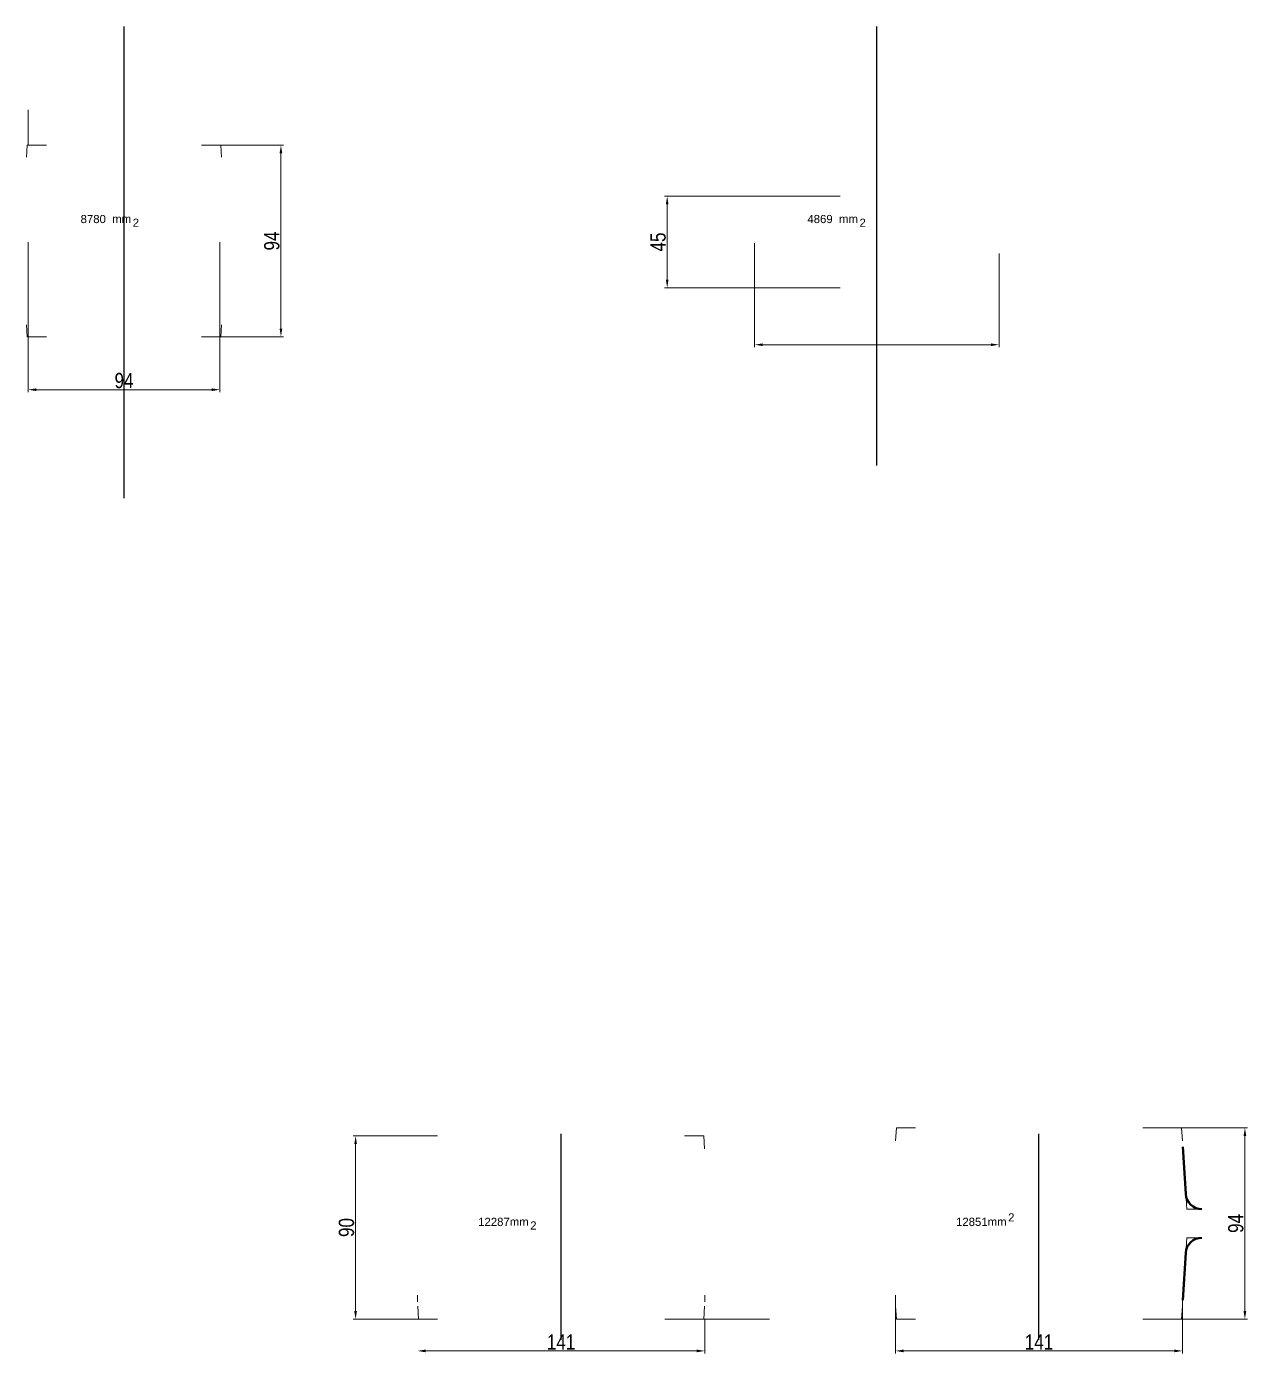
# Model space of a CAD drawing. Header units: millimetres. Extents: x -954 to 34898, y -2134 to 12006.
# Drawn here: x 27091 to 27690, y 8438 to 9089 of the extents above; entities that cross this region are included whole.
import ezdxf

# ---------------------------------------------------------------- set-up
doc = ezdxf.new("R2010")
doc.units = ezdxf.units.MM
doc.header["$LTSCALE"] = 3
doc.layers.add('контурная', color=7, linetype='Continuous', lineweight=50)
doc.layers.add('тонкая', color=7, linetype='Continuous', lineweight=20)
doc.layers.add('осевая', color=4, linetype='Continuous')
doc.styles.add('s1v4', font='arial.ttf', dxfattribs={"height": 4})
doc.styles.add('s3v2.5', font='arial.ttf', dxfattribs={"width": 0.8, "height": 7.5})
doc.dimstyles.new('s3v2.5', dxfattribs={"dimtxt": 7.5, "dimasz": 4, "dimexe": 1.25, "dimexo": 0.625, "dimtad": 1, "dimtxsty": 's3v2.5', "dimcen": 1.5, "dimclrd": 6, "dimclre": 256, "dimclrt": 1, "dimadec": 0, "dimazin": 0, "dimtfac": 1, "dimtmove": 0, "dimatfit": 3, "dimfxl": 1, "dimlwd": -1, "dimlwe": -1, "dimarcsym": 0})

# ---------------------------------------------------------------- blocks, each defined once
blk = doc.blocks.new('*D1280')
at = {"layer": 'Defpoints', "color": 0, "transparency": 16777216}
for p in [(27638.07, 8548.36), (27638.07, 8454.36), (27688.85, 8454.36)]:
    blk.add_point(p, dxfattribs=at)
at = {"layer": 'тонкая', "transparency": 16777216}
for p, q in [((27638.7, 8548.36), (27690.1, 8548.36)), ((27638.7, 8454.36), (27690.1, 8454.36))]:
    blk.add_line(p, q, dxfattribs=at)
at = {"layer": 'тонкая', "color": 6, "transparency": 16777216}
blk.add_line((27688.85, 8544.36), (27688.85, 8458.36), dxfattribs=at)
for points in [[(27688.18, 8544.36), (27689.52, 8544.36), (27688.85, 8548.36)], [(27688.18, 8458.36), (27689.52, 8458.36), (27688.85, 8454.36)]]:
    blk.add_solid(points, dxfattribs=at)
at = {"layer": 'тонкая', "color": 1, "transparency": 16777216, "insert": (27684.39, 8501.36), "char_height": 7.5, "attachment_point": 5, "rotation": 90, "style": 's3v2.5'}
blk.add_mtext('94', dxfattribs=at)
blk = doc.blocks.new('*D1281')
at = {"layer": 'Defpoints', "color": 0, "transparency": 16777216}
for p in [(27517.27, 8466.79), (27658.27, 8466.79), (27517.27, 8438.76)]:
    blk.add_point(p, dxfattribs=at)
at = {"layer": 'тонкая', "transparency": 16777216}
for p, q in [((27517.27, 8466.17), (27517.27, 8437.51)), ((27658.27, 8466.17), (27658.27, 8437.51))]:
    blk.add_line(p, q, dxfattribs=at)
at = {"layer": 'тонкая', "color": 6, "transparency": 16777216}
blk.add_line((27654.27, 8438.76), (27521.27, 8438.76), dxfattribs=at)
for points in [[(27521.27, 8439.43), (27521.27, 8438.09), (27517.27, 8438.76)], [(27654.27, 8439.43), (27654.27, 8438.09), (27658.27, 8438.76)]]:
    blk.add_solid(points, dxfattribs=at)
at = {"layer": 'тонкая', "color": 1, "transparency": 16777216, "insert": (27587.77, 8443.15), "char_height": 7.5, "attachment_point": 5, "style": 's3v2.5'}
blk.add_mtext('141', dxfattribs=at)
blk = doc.blocks.new('*D1282')
at = {"layer": 'Defpoints', "color": 0, "transparency": 16777216}
for p in [(27252.29, 8544.36), (27292.56, 8544.36), (27292.56, 8454.36)]:
    blk.add_point(p, dxfattribs=at)
at = {"layer": 'тонкая', "transparency": 16777216}
for p, q in [((27291.94, 8544.36), (27251.04, 8544.36)), ((27291.94, 8454.36), (27251.04, 8454.36))]:
    blk.add_line(p, q, dxfattribs=at)
at = {"layer": 'тонкая', "color": 6, "transparency": 16777216}
blk.add_line((27252.29, 8458.36), (27252.29, 8540.36), dxfattribs=at)
for points in [[(27251.62, 8540.36), (27252.95, 8540.36), (27252.29, 8544.36)], [(27251.62, 8458.36), (27252.95, 8458.36), (27252.29, 8454.36)]]:
    blk.add_solid(points, dxfattribs=at)
at = {"layer": 'тонкая', "color": 1, "transparency": 16777216, "insert": (27247.83, 8499.36), "char_height": 7.5, "attachment_point": 5, "rotation": 90, "style": 's3v2.5'}
blk.add_mtext('90', dxfattribs=at)
blk = doc.blocks.new('*D1283')
at = {"layer": 'Defpoints', "color": 0, "transparency": 16777216}
for p in [(27176.67, 9030.86), (27176.67, 8936.86), (27215.63, 8936.86)]:
    blk.add_point(p, dxfattribs=at)
at = {"layer": 'тонкая', "transparency": 16777216}
for p, q in [((27177.29, 9030.86), (27216.88, 9030.86)), ((27177.29, 8936.86), (27216.88, 8936.86))]:
    blk.add_line(p, q, dxfattribs=at)
at = {"layer": 'тонкая', "color": 6, "transparency": 16777216}
blk.add_line((27215.63, 9026.86), (27215.63, 8940.86), dxfattribs=at)
for points in [[(27214.96, 9026.86), (27216.3, 9026.86), (27215.63, 9030.86)], [(27214.96, 8940.86), (27216.3, 8940.86), (27215.63, 8936.86)]]:
    blk.add_solid(points, dxfattribs=at)
at = {"layer": 'тонкая', "color": 1, "transparency": 16777216, "insert": (27211.18, 8983.86), "char_height": 7.5, "attachment_point": 5, "rotation": 90, "style": 's3v2.5'}
blk.add_mtext('94', dxfattribs=at)
blk = doc.blocks.new('*D1284')
at = {"layer": 'Defpoints', "color": 0, "transparency": 16777216}
for p in [(27091.6, 8983.86), (27185.6, 8983.86), (27091.6, 8910.83)]:
    blk.add_point(p, dxfattribs=at)
at = {"layer": 'тонкая', "transparency": 16777216}
for p, q in [((27091.6, 8983.23), (27091.6, 8909.58)), ((27185.6, 8983.23), (27185.6, 8909.58))]:
    blk.add_line(p, q, dxfattribs=at)
at = {"layer": 'тонкая', "color": 6, "transparency": 16777216}
blk.add_line((27181.6, 8910.83), (27095.6, 8910.83), dxfattribs=at)
for points in [[(27095.6, 8911.5), (27095.6, 8910.16), (27091.6, 8910.83)], [(27181.6, 8911.5), (27181.6, 8910.16), (27185.6, 8910.83)]]:
    blk.add_solid(points, dxfattribs=at)
at = {"layer": 'тонкая', "color": 1, "transparency": 16777216, "insert": (27138.6, 8915.28), "char_height": 7.5, "attachment_point": 5, "style": 's3v2.5'}
blk.add_mtext('94', dxfattribs=at)
blk = doc.blocks.new('*D1288')
at = {"layer": 'Defpoints', "color": 0, "transparency": 16777216}
for p in [(27405.24, 9005.86), (27490.73, 9005.86), (27490.73, 8960.86)]:
    blk.add_point(p, dxfattribs=at)
at = {"layer": 'тонкая', "transparency": 16777216}
for p, q in [((27490.1, 9005.86), (27403.99, 9005.86)), ((27490.1, 8960.86), (27403.99, 8960.86))]:
    blk.add_line(p, q, dxfattribs=at)
at = {"layer": 'тонкая', "color": 6, "transparency": 16777216}
blk.add_line((27405.24, 8964.86), (27405.24, 9001.86), dxfattribs=at)
for points in [[(27404.57, 9001.86), (27405.9, 9001.86), (27405.24, 9005.86)], [(27404.57, 8964.86), (27405.9, 8964.86), (27405.24, 8960.86)]]:
    blk.add_solid(points, dxfattribs=at)
at = {"layer": 'тонкая', "color": 1, "transparency": 16777216, "insert": (27400.8, 8983.36), "char_height": 7.5, "attachment_point": 5, "rotation": 90, "style": 's3v2.5'}
blk.add_mtext('45', dxfattribs=at)

msp = doc.modelspace()

# ---------------------------------------------------------------- linework, layer by layer
at = {"layer": 'контурная'}
for p, q in [((27658.354, 8538.98), (27659.799, 8515.857)), ((27658.354, 8463.732), (27659.799, 8486.855))]:
    msp.add_line(p, q, dxfattribs=at)
for centre, start, end in [((27667.783, 8516.356), 183.576334, 270), ((27667.783, 8486.356), 90, 176.423666)]:
    msp.add_arc(centre, 8, start, end, dxfattribs=at)
at = {"layer": 'осевая'}
for p, q in [((27138.596, 8857.503), (27138.596, 9089.18)), ((27508.162, 8873.577), (27508.162, 9089.18)), ((27353.167, 8444.243), (27353.167, 8545.356)), ((27587.768, 8444.243), (27587.768, 8545.356))]:
    msp.add_line(p, q, dxfattribs=at)
at = {"layer": 'тонкая'}
for p, q in [((27091.596, 9030.856), (27091.596, 9048.223)), ((27090.754, 9025.042), (27091.096, 9030.856)), ((27100.525, 9030.856), (27091.096, 9030.856)), ((27176.667, 9030.856), (27186.096, 9030.856)), ((27186.438, 9025.042), (27186.096, 9030.856)), ((27448.162, 8982.731), (27448.162, 8931.667)), ((27568.162, 8977.786), (27568.162, 8931.667)), ((27090.754, 8942.67), (27091.096, 8936.856)), ((27186.438, 8942.67), (27186.096, 8936.856)), ((27100.525, 8936.856), (27091.096, 8936.856)), ((27176.667, 8936.856), (27186.096, 8936.856)), ((27292.561, 8544.356), (27283.167, 8544.356)), ((27413.772, 8544.356), (27423.167, 8544.356)), ((27423.167, 8544.356), (27423.565, 8537.979)), ((27517.768, 8548.356), (27517.369, 8541.979)), ((27527.162, 8548.356), (27517.768, 8548.356)), ((27648.373, 8548.356), (27657.768, 8548.356)), ((27657.768, 8548.356), (27658.166, 8541.979)), ((27659.936, 8513.666), (27660.268, 8508.356)), ((27667.783, 8508.356), (27660.268, 8508.356)), ((27659.936, 8489.046), (27660.268, 8494.356)), ((27667.783, 8494.356), (27660.268, 8494.356)), ((27282.667, 8466.168), (27282.667, 8462.907)), ((27423.667, 8466.168), (27423.667, 8462.907)), ((27283.167, 8454.356), (27282.768, 8460.733)), ((27423.167, 8454.356), (27423.565, 8460.733)), ((27517.768, 8454.356), (27517.369, 8460.733)), ((27657.768, 8454.356), (27658.166, 8460.733)), ((27292.561, 8454.356), (27283.167, 8454.356)), ((27404.095, 8454.356), (27455.498, 8454.356)), ((27413.772, 8454.356), (27423.167, 8454.356)), ((27423.667, 8454.356), (27423.667, 8437.511)), ((27527.162, 8454.356), (27517.768, 8454.356)), ((27648.373, 8454.356), (27657.768, 8454.356))]:
    msp.add_line(p, q, dxfattribs=at)
at = {"layer": 'тонкая', "color": 6}
for p, q in [((27564.162, 8932.917), (27452.162, 8932.917)), ((27419.667, 8438.761), (27286.667, 8438.761))]:
    msp.add_line(p, q, dxfattribs=at)
for points in [[(27452.162, 8933.583), (27452.162, 8932.25), (27448.162, 8932.917)], [(27564.162, 8933.583), (27564.162, 8932.25), (27568.162, 8932.917)], [(27286.667, 8439.428), (27286.667, 8438.094), (27282.667, 8438.761)], [(27419.667, 8439.428), (27419.667, 8438.094), (27423.667, 8438.761)]]:
    msp.add_solid(points, dxfattribs=at)

# ---------------------------------------------------------------- texts
at = {"layer": 'тонкая', "style": 's1v4'}
for s, p in [('8780', (27117.284, 8992.648)), ('mm', (27132.809, 8992.711)), ('2', (27142.879, 8990.855)), ('4869', (27474.061, 8992.648)), ('mm', (27489.586, 8992.711)), ('2', (27499.656, 8990.855)), ('2', (27572.626, 8502.36)), ('12287', (27312.43, 8500.153)), ('mm', (27327.956, 8500.216)), ('2', (27338.026, 8498.36)), ('12851', (27547.031, 8500.153)), ('mm', (27562.556, 8500.216))]:
    msp.add_text(s, height=4, dxfattribs=at).set_placement(p)
at = {"layer": 'тонкая', "color": 1, "insert": (27353.167, 8443.151), "char_height": 7.5, "attachment_point": 5, "style": 's3v2.5'}
msp.add_mtext('141', dxfattribs=at)

# ---------------------------------------------------------------- dimensions: what is measured, and where the dimension line sits
at = {"layer": 'тонкая'}
for base, p1, p2, picture, middle in [((27215.63, 8936.856), (27176.667, 9030.856), (27176.667, 8936.856), '*D1283', (27211.175, 8983.856)), ((27405.236, 9005.856), (27490.73, 8960.856), (27490.73, 9005.856), '*D1288', (27400.797, 8983.356)), ((27252.287, 8544.356), (27292.561, 8454.356), (27292.561, 8544.356), '*D1282', (27247.833, 8499.356)), ((27688.849, 8454.356), (27638.07, 8548.356), (27638.07, 8454.356), '*D1280', (27684.394, 8501.356))]:
    dim = msp.add_linear_dim(base=base, p1=p1, p2=p2, angle=90, dimstyle='s3v2.5', dxfattribs=at)
    dim.commit()
    dim.dimension.update_dxf_attribs({"geometry": picture, "text_midpoint": middle})
for base, p1, p2, picture, middle in [((27091.596, 8910.83), (27185.596, 8983.856), (27091.596, 8983.856), '*D1284', (27138.596, 8915.284)), ((27517.268, 8438.761), (27658.268, 8466.793), (27517.268, 8466.793), '*D1281', (27587.768, 8443.151))]:
    dim = msp.add_linear_dim(base=base, p1=p1, p2=p2, dimstyle='s3v2.5', dxfattribs=at)
    dim.commit()
    dim.dimension.update_dxf_attribs({"geometry": picture, "text_midpoint": middle})

doc.saveas('drawing.dxf')
